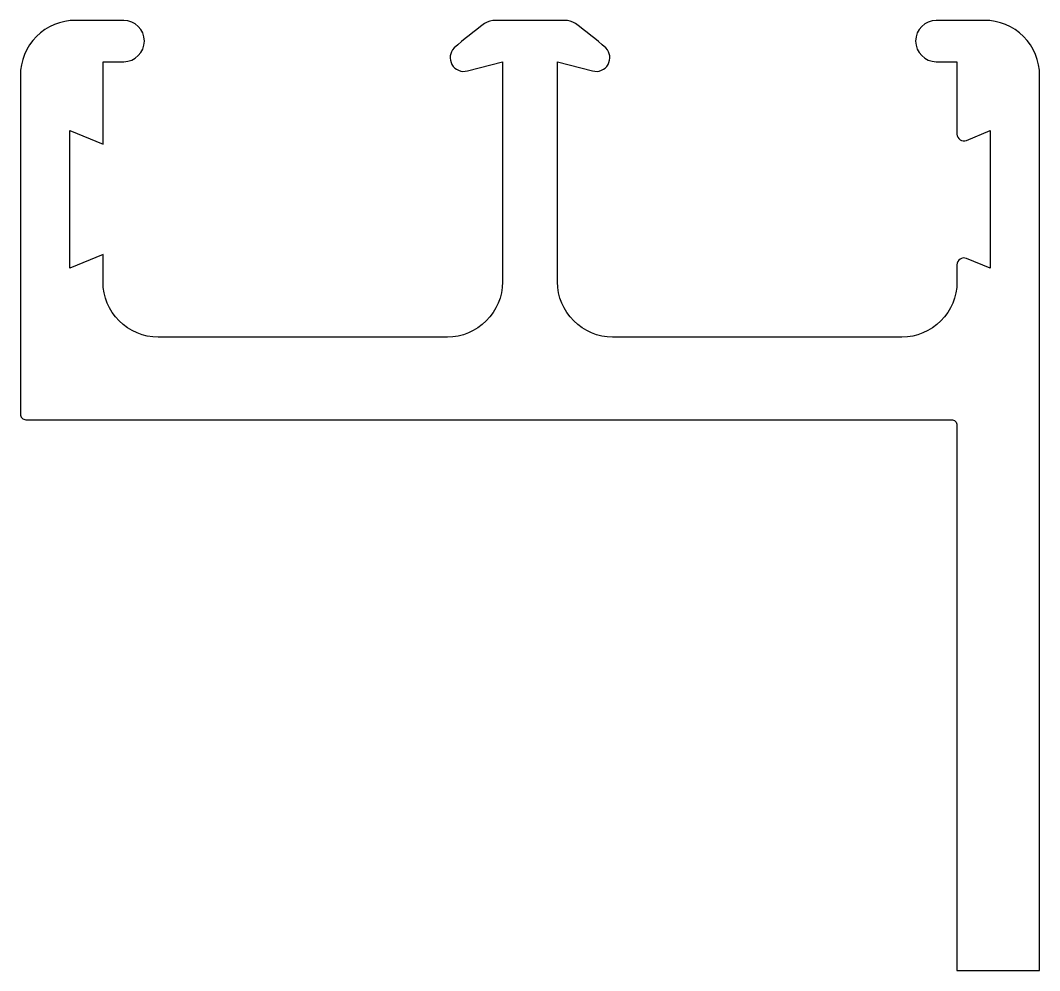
# Model space of a CAD drawing. Extents: x 647.7 to 684.7, y 745.7 to 780.2.
import ezdxf

# ---------------------------------------------------------------- set-up
doc = ezdxf.new("R2010")
doc.units = 0
doc.layers.get('0').update_dxf_attribs({"linetype": 'CONTINUOUS'})

msp = doc.modelspace()

# ---------------------------------------------------------------- linework, layer by layer
msp.add_lwpolyline([(651.451, 778.66, 1), (651.451, 780.16), (650.701, 780.16), (649.701, 780.16, 0.414214), (647.701, 778.16), (647.701, 765.862, 0.414214), (647.901, 765.662), (681.501, 765.662, -0.414214), (681.701, 765.462), (681.701, 745.662), (684.701, 745.662), (684.701, 778.16, 0.414214), (682.701, 780.16), (681.701, 780.16), (680.951, 780.16, 1), (680.951, 778.66), (681.701, 778.66), (681.701, 776.035, 0.535184), (682.047, 775.804), (682.901, 776.16), (682.901, 771.16), (682.047, 771.516, 0.535184), (681.701, 771.285), (681.701, 770.662, -0.414214), (679.701, 768.662), (669.201, 768.662, -0.414214), (667.201, 770.662), (667.201, 778.66), (668.473, 778.325, 0.760706), (668.958, 779.158, 0.023338), (667.85, 780.045, 0.141399), (667.451, 780.16), (664.951, 780.16, 0.141399), (664.551, 780.045, 0.023338), (663.443, 779.158, 0.760706), (663.928, 778.325), (665.201, 778.66), (665.201, 770.662, -0.414214), (663.201, 768.662), (652.701, 768.662, -0.414214), (650.701, 770.662), (650.701, 771.66), (649.501, 771.16), (649.501, 776.16), (650.701, 775.66), (650.701, 778.66)], format="xyb", close=True)

doc.saveas('drawing.dxf')
